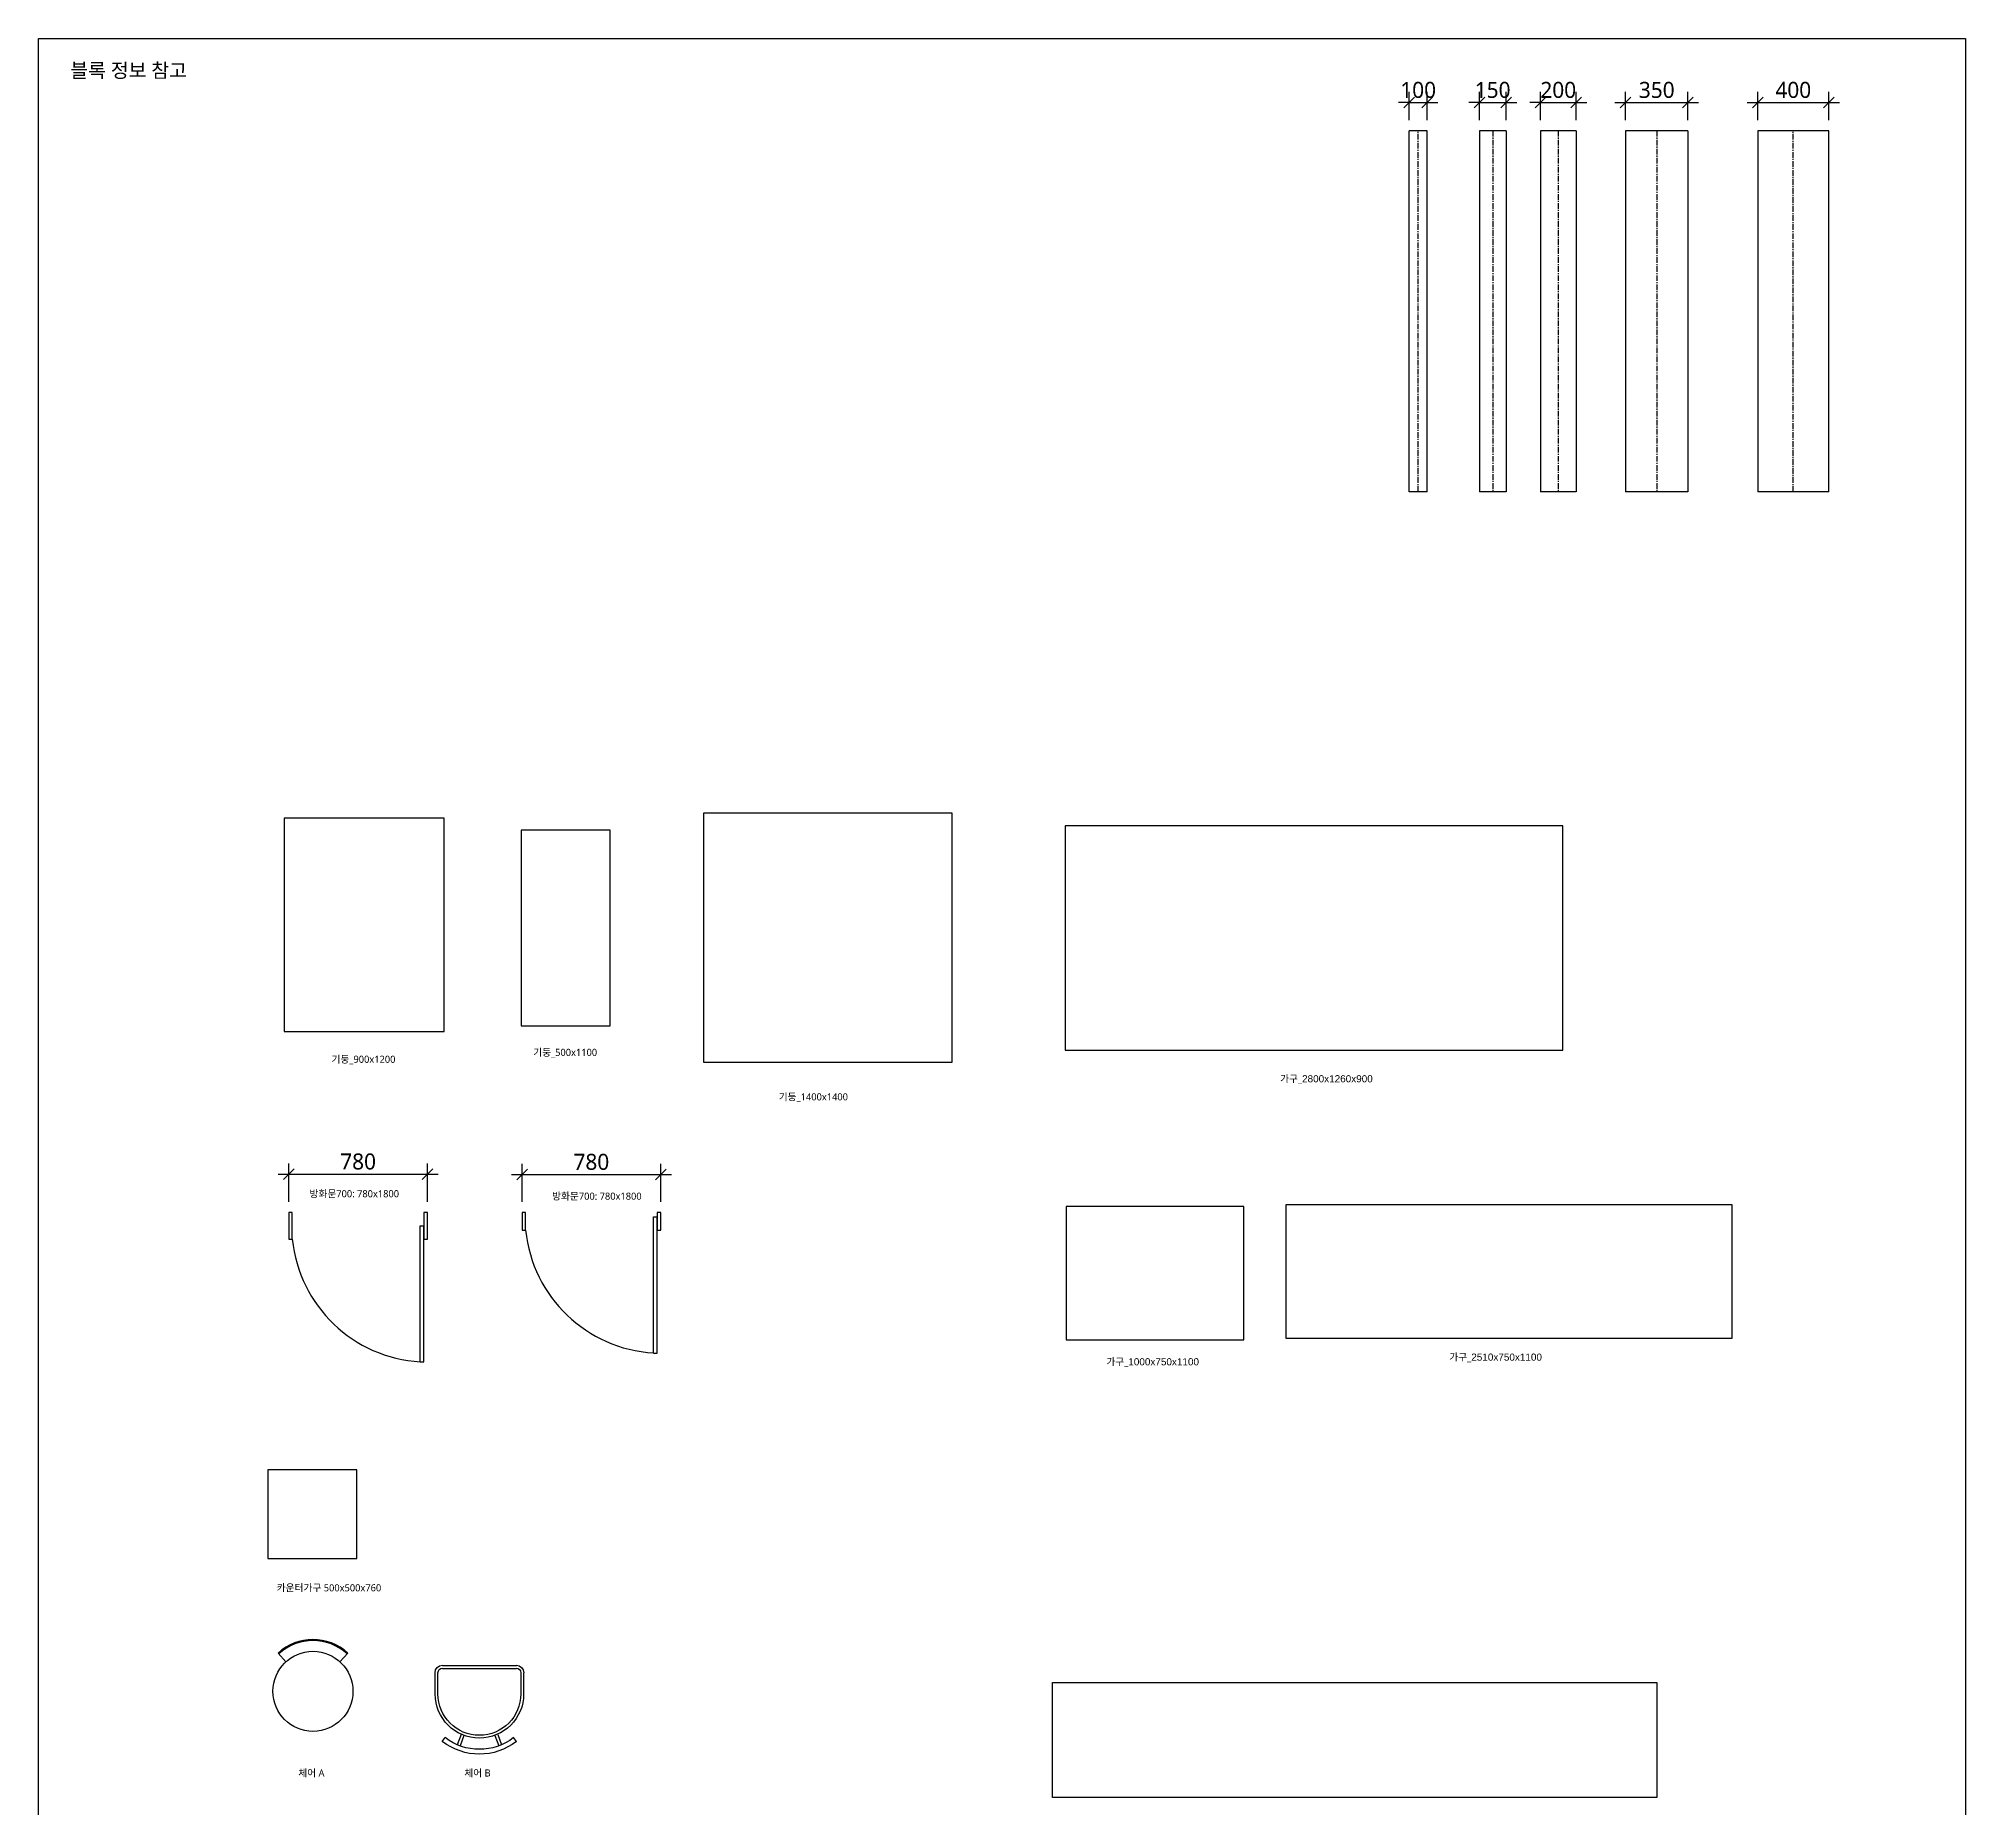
# Model space of a CAD drawing. Header units: millimetres. Extents: x -478 to 33337, y 121 to 24449.
# Drawn here: x -478 to 10362, y 8997 to 18950 of the extents above; entities that cross this region are included whole.
import ezdxf

# ---------------------------------------------------------------- set-up
doc = ezdxf.new("R2010")
doc.units = ezdxf.units.MM
doc.linetypes.add('CENTER', pattern=[50.8, 31.75, -6.35, 6.35, -6.35])
doc.layers.get('Defpoints').update_dxf_attribs({"color": 1})
for name, color, linetype in [('I_FUR-F', 6, 'Continuous'), ('Legend', 7, 'Continuous'), ('WALL 100 CENTERLINE', 202, 'CENTER'), ('WALL 150 CENTERLINE', 3, 'CENTER'), ('WALL 200 CENTERLINE', 3, 'CENTER'), ('WALL 350 CENTERLINE', 212, 'CENTER'), ('WALL 400 CENTERLINE', 222, 'CENTER'), ('wall_100', 3, 'Continuous'), ('wall_150', 3, 'Continuous'), ('wall_200', 6, 'Continuous'), ('wall_350', 6, 'Continuous'), ('wall_400', 2, 'Continuous'), ('기둥_1400x1400', 6, 'Continuous'), ('기둥_500x1100', 6, 'Continuous'), ('기둥_900x1200', 6, 'Continuous'), ('방화문 780x1800', 6, 'Continuous'), ('카운터가구', 6, 'Continuous')]:
    doc.layers.add(name, color=color, linetype=linetype)
doc.styles.add('맑은고딕_보통', font='malgun.ttf')
doc.dimstyles.new('L-60', dxfattribs={"dimscale": 60, "dimtxt": 1.5, "dimasz": 1, "dimexe": 1, "dimexo": 1, "dimgap": 0.4, "dimtad": 1, "dimdec": 0, "dimrnd": 0.05, "dimdsep": 46, "dimlunit": 6, "dimtxsty": '맑은고딕_보통', "dimblk": 'OBLIQUE', "dimcen": 2.5, "dimdle": 1, "dimclrd": 1, "dimclre": 1, "dimclrt": 3, "dimadec": 0, "dimazin": 0, "dimtfac": 1, "dimtdec": 0, "dimtix": 1, "dimtmove": 2, "dimatfit": 3, "dimldrblk": 'DOT', "dimfxl": 1, "dimlwd": -1, "dimlwe": -1, "dimarcsym": 0})

# ---------------------------------------------------------------- blocks, each defined once
blk = doc.blocks.new('*U82')
at = {"layer": '방화문 780x1800', "ltscale": 400}
for p, q in [((20, 765), (20, 0)), ((40, 765), (20, 765))]:
    blk.add_line(p, q, dxfattribs=at)
blk.add_lwpolyline([(40, 765), (40, 0), (20, 0)], dxfattribs=at)
for points in [[(20, 75), (0, 75), (0, -75), (20, -75)], [(780, 75), (760, 75), (760, -75), (780, -75)]]:
    blk.add_lwpolyline(points, close=True, dxfattribs=at)
at = {"layer": '방화문 780x1800', "color": 1}
blk.add_arc((-6, -4), 770, 5.8882, 86.5717, dxfattribs=at)
blk = doc.blocks.new('방화문 780x1800-2')
at = {"layer": '방화문 780x1800', "ltscale": 400}
for p, q in [((20, 740), (20, -25)), ((40, 740), (20, 740))]:
    blk.add_line(p, q, dxfattribs=at)
blk.add_lwpolyline([(40, 740), (40, -25), (20, -25)], dxfattribs=at)
for points in [[(20, 50), (0, 50), (0, -50), (20, -50)], [(780, 50), (760, 50), (760, -50), (780, -50)]]:
    blk.add_lwpolyline(points, close=True, dxfattribs=at)
at = {"layer": '방화문 780x1800', "color": 1}
blk.add_arc((-6, -29), 770, 5.8882, 86.5717, dxfattribs=at)
blk = doc.blocks.new('_Oblique')
at = {"color": 0, "linetype": 'ByBlock', "lineweight": -2}
blk.add_line((-0.5, -0.5), (0.5, 0.5), dxfattribs=at)
blk = doc.blocks.new('*D85')
at = {"layer": 'Defpoints', "color": 0, "transparency": 16777216}
for p in [(1710, 12564), (930, 12349), (1710, 12349)]:
    blk.add_point(p, dxfattribs=at)
at = {"layer": '카운터가구', "color": 1, "transparency": 16777216}
for p, q in [((930, 12409), (930, 12624)), ((1710, 12409), (1710, 12624)), ((870, 12564), (1770, 12564))]:
    blk.add_line(p, q, dxfattribs=at)
at = {"layer": '카운터가구', "color": 1, "transparency": 16777216, "xscale": 60, "yscale": 60, "zscale": 60, "rotation": 180}
blk.add_blockref('_Oblique', (930, 12564), dxfattribs=at)
at = {"layer": '카운터가구', "color": 1, "transparency": 16777216, "xscale": 60, "yscale": 60, "zscale": 60}
blk.add_blockref('_Oblique', (1710, 12564), dxfattribs=at)
at = {"layer": '카운터가구', "color": 3, "transparency": 16777216, "insert": (1320, 12635), "char_height": 90, "attachment_point": 5, "style": '맑은고딕_보통'}
blk.add_mtext('780', dxfattribs=at)
blk = doc.blocks.new('_Dot')
at = {"color": 0, "linetype": 'ByBlock', "lineweight": -2}
blk.add_line((-0.5, 0), (-1, 0), dxfattribs=at)
at = {"color": 0, "linetype": 'ByBlock', "const_width": 0.5}
blk.add_lwpolyline([(-0.25, 0, 1), (0.25, 0, 1)], format="xyb", close=True, dxfattribs=at)
blk = doc.blocks.new('*D86')
at = {"layer": 'Defpoints', "color": 0, "transparency": 16777216}
for p in [(3022, 12562), (2242, 12349), (3022, 12349)]:
    blk.add_point(p, dxfattribs=at)
at = {"layer": '카운터가구', "color": 1, "transparency": 16777216}
for p, q in [((2242, 12409), (2242, 12622)), ((3022, 12409), (3022, 12622)), ((2182, 12562), (3082, 12562))]:
    blk.add_line(p, q, dxfattribs=at)
at = {"layer": '카운터가구', "color": 1, "transparency": 16777216, "xscale": 60, "yscale": 60, "zscale": 60, "rotation": 180}
blk.add_blockref('_Oblique', (2242, 12562), dxfattribs=at)
at = {"layer": '카운터가구', "color": 1, "transparency": 16777216, "xscale": 60, "yscale": 60, "zscale": 60}
blk.add_blockref('_Oblique', (3022, 12562), dxfattribs=at)
at = {"layer": '카운터가구', "color": 3, "transparency": 16777216, "insert": (2632, 12633), "char_height": 90, "attachment_point": 5, "style": '맑은고딕_보통'}
blk.add_mtext('780', dxfattribs=at)
blk = doc.blocks.new('카운터가구 500x500x760')
at = {"layer": '카운터가구'}
blk.add_lwpolyline([(-250, -250), (250, -250), (250, 250), (-250, 250)], close=True, dxfattribs=at)
blk = doc.blocks.new('*U108')
at = {"layer": '카운터가구'}
for p, q in [((-196, 214), (-152, 166)), ((196, 214), (152, 166))]:
    blk.add_line(p, q, dxfattribs=at)
blk.add_circle((0, 0), 225, dxfattribs=at)
for radius in [291, 285]:
    blk.add_arc((0, 0), radius, 47.5124, 132.4876, dxfattribs=at)
blk = doc.blocks.new('*U109')
at = {"layer": 'I_FUR-F'}
for p, q in [((-249, 119), (-249, 0)), ((208, 160), (-208, 160)), ((249, 0), (249, 119))]:
    blk.add_line(p, q, dxfattribs=at)
at = {"layer": 'I_FUR-F', "color": 8}
for p, q in [((-233, 119), (-233, 0)), ((208, 143), (-208, 143)), ((233, 0), (233, 119))]:
    blk.add_line(p, q, dxfattribs=at)
at = {"layer": 'I_FUR-F'}
for centre, radius, start, end in [((-208, 119), 41.6, 90, 180), ((208, 119), 41.6, 0, 90), ((0, 0), 249, 180, 0), ((0, 0), 339, 232.0259, 307.9741), ((0, 0), 312, 232.0259, 307.9741)]:
    blk.add_arc(centre, radius, start, end, dxfattribs=at)
at = {"layer": 'I_FUR-F', "color": 8}
for centre, radius, start, end in [((-208, 119), 24.9, 90, 180), ((208, 119), 24.9, 0, 90), ((0, 0), 233, 180, 0)]:
    blk.add_arc(centre, radius, start, end, dxfattribs=at)
at = {"layer": '카운터가구'}
for p, q in [((-209, -268), (-192, -246)), ((-103, -228), (-125, -286)), ((-87, -234), (-109, -292)), ((87, -234), (109, -292)), ((103, -228), (125, -286)), ((209, -268), (192, -246))]:
    blk.add_line(p, q, dxfattribs=at)
blk = doc.blocks.new('*D87')
at = {"layer": 'Defpoints', "color": 0, "transparency": 16777216}
for p in [(7333, 18590), (7233, 18431), (7333, 18431)]:
    blk.add_point(p, dxfattribs=at)
at = {"layer": '카운터가구', "color": 1, "transparency": 16777216}
for p, q in [((7233, 18491), (7233, 18650)), ((7333, 18491), (7333, 18650)), ((7233, 18590), (7173, 18590)), ((7233, 18590), (7333, 18590)), ((7333, 18590), (7393, 18590))]:
    blk.add_line(p, q, dxfattribs=at)
at = {"layer": '카운터가구', "color": 1, "transparency": 16777216, "xscale": 60, "yscale": 60, "zscale": 60}
blk.add_blockref('_Oblique', (7233, 18590), dxfattribs=at)
at = {"layer": '카운터가구', "color": 1, "transparency": 16777216, "xscale": 60, "yscale": 60, "zscale": 60, "rotation": 180}
blk.add_blockref('_Oblique', (7333, 18590), dxfattribs=at)
at = {"layer": '카운터가구', "color": 3, "transparency": 16777216, "insert": (7283, 18661), "char_height": 90, "attachment_point": 5, "style": '맑은고딕_보통'}
blk.add_mtext('100', dxfattribs=at)
blk = doc.blocks.new('*D88')
at = {"layer": 'Defpoints', "color": 0, "transparency": 16777216}
for p in [(7777, 18590), (7627, 18431), (7777, 18431)]:
    blk.add_point(p, dxfattribs=at)
at = {"layer": '카운터가구', "color": 1, "transparency": 16777216}
for p, q in [((7627, 18491), (7627, 18650)), ((7777, 18491), (7777, 18650)), ((7627, 18590), (7567, 18590)), ((7627, 18590), (7777, 18590)), ((7777, 18590), (7837, 18590))]:
    blk.add_line(p, q, dxfattribs=at)
at = {"layer": '카운터가구', "color": 1, "transparency": 16777216, "xscale": 60, "yscale": 60, "zscale": 60}
blk.add_blockref('_Oblique', (7627, 18590), dxfattribs=at)
at = {"layer": '카운터가구', "color": 1, "transparency": 16777216, "xscale": 60, "yscale": 60, "zscale": 60, "rotation": 180}
blk.add_blockref('_Oblique', (7777, 18590), dxfattribs=at)
at = {"layer": '카운터가구', "color": 3, "transparency": 16777216, "insert": (7702, 18661), "char_height": 90, "attachment_point": 5, "style": '맑은고딕_보통'}
blk.add_mtext('150', dxfattribs=at)
blk = doc.blocks.new('*D89')
at = {"layer": 'Defpoints', "color": 0, "transparency": 16777216}
for p in [(8171, 18590), (7971, 18431), (8171, 18431)]:
    blk.add_point(p, dxfattribs=at)
at = {"layer": '카운터가구', "color": 1, "transparency": 16777216}
for p, q in [((7971, 18491), (7971, 18650)), ((8171, 18491), (8171, 18650)), ((7971, 18590), (7911, 18590)), ((7971, 18590), (8171, 18590)), ((8171, 18590), (8231, 18590))]:
    blk.add_line(p, q, dxfattribs=at)
at = {"layer": '카운터가구', "color": 1, "transparency": 16777216, "xscale": 60, "yscale": 60, "zscale": 60}
blk.add_blockref('_Oblique', (7971, 18590), dxfattribs=at)
at = {"layer": '카운터가구', "color": 1, "transparency": 16777216, "xscale": 60, "yscale": 60, "zscale": 60, "rotation": 180}
blk.add_blockref('_Oblique', (8171, 18590), dxfattribs=at)
at = {"layer": '카운터가구', "color": 3, "transparency": 16777216, "insert": (8071, 18661), "char_height": 90, "attachment_point": 5, "style": '맑은고딕_보통'}
blk.add_mtext('200', dxfattribs=at)
blk = doc.blocks.new('*D90')
at = {"layer": 'Defpoints', "color": 0, "transparency": 16777216}
for p in [(8800, 18590), (8450, 18431), (8800, 18431)]:
    blk.add_point(p, dxfattribs=at)
at = {"layer": '카운터가구', "color": 1, "transparency": 16777216}
for p, q in [((8450, 18491), (8450, 18650)), ((8800, 18491), (8800, 18650)), ((8390, 18590), (8860, 18590))]:
    blk.add_line(p, q, dxfattribs=at)
at = {"layer": '카운터가구', "color": 1, "transparency": 16777216, "xscale": 60, "yscale": 60, "zscale": 60, "rotation": 180}
blk.add_blockref('_Oblique', (8450, 18590), dxfattribs=at)
at = {"layer": '카운터가구', "color": 1, "transparency": 16777216, "xscale": 60, "yscale": 60, "zscale": 60}
blk.add_blockref('_Oblique', (8800, 18590), dxfattribs=at)
at = {"layer": '카운터가구', "color": 3, "transparency": 16777216, "insert": (8625, 18661), "char_height": 90, "attachment_point": 5, "style": '맑은고딕_보통'}
blk.add_mtext('350', dxfattribs=at)
blk = doc.blocks.new('*D91')
at = {"layer": 'Defpoints', "color": 0, "transparency": 16777216}
for p in [(9593, 18590), (9193, 18431), (9593, 18431)]:
    blk.add_point(p, dxfattribs=at)
at = {"layer": '카운터가구', "color": 1, "transparency": 16777216}
for p, q in [((9193, 18491), (9193, 18650)), ((9593, 18491), (9593, 18650)), ((9133, 18590), (9653, 18590))]:
    blk.add_line(p, q, dxfattribs=at)
at = {"layer": '카운터가구', "color": 1, "transparency": 16777216, "xscale": 60, "yscale": 60, "zscale": 60, "rotation": 180}
blk.add_blockref('_Oblique', (9193, 18590), dxfattribs=at)
at = {"layer": '카운터가구', "color": 1, "transparency": 16777216, "xscale": 60, "yscale": 60, "zscale": 60}
blk.add_blockref('_Oblique', (9593, 18590), dxfattribs=at)
at = {"layer": '카운터가구', "color": 3, "transparency": 16777216, "insert": (9393, 18661), "char_height": 90, "attachment_point": 5, "style": '맑은고딕_보통'}
blk.add_mtext('400', dxfattribs=at)
blk = doc.blocks.new('가구_2800x1260x900')
at = {"layer": '카운터가구'}
blk.add_lwpolyline([(-1400, -630), (1400, -630), (1400, 630), (-1400, 630)], close=True, dxfattribs=at)
blk = doc.blocks.new('가구_1000x750x1100')
at = {"layer": '카운터가구'}
blk.add_lwpolyline([(-500, 375), (-500, -375), (500, -375), (500, 375)], close=True, dxfattribs=at)
blk = doc.blocks.new('*U94')
at = {"layer": '카운터가구'}
blk.add_lwpolyline([(-1700, 324), (1700, 324), (1700, -322), (-1700, -322)], close=True, dxfattribs=at)
blk = doc.blocks.new('가구_2510x750x1100')
at = {"layer": '카운터가구'}
blk.add_lwpolyline([(-1255, 375), (-1255, -375), (1255, -375), (1255, 375)], close=True, dxfattribs=at)
blk = doc.blocks.new('기둥_500x1100')
at = {"layer": '기둥_500x1100'}
blk.add_lwpolyline([(250, -550), (250, 550), (-250, 550), (-250, -550)], close=True, dxfattribs=at)
blk = doc.blocks.new('기둥_1400x1400')
at = {"layer": '기둥_1400x1400'}
blk.add_lwpolyline([(-700, -700), (700, -700), (700, 700), (-700, 700)], close=True, dxfattribs=at)
blk = doc.blocks.new('기둥_900x1200')
at = {"layer": '기둥_900x1200'}
blk.add_lwpolyline([(450, 600), (-450, 600), (-450, -600), (450, -600)], close=True, dxfattribs=at)

msp = doc.modelspace()

# ---------------------------------------------------------------- linework, layer by layer
at = {"layer": 'Legend'}
msp.add_lwpolyline([(-477.7, 18950.3), (10361.5, 18950.3), (10361.5, 121.3), (-477.7, 121.3)], close=True, dxfattribs=at)
at = {"layer": 'WALL 100 CENTERLINE'}
msp.add_line((7282.8, 16400.8), (7282.8, 18431.5), dxfattribs=at)
at = {"layer": 'WALL 150 CENTERLINE'}
msp.add_line((7702.4, 18431.5), (7702.4, 16400.8), dxfattribs=at)
at = {"layer": 'WALL 200 CENTERLINE'}
msp.add_line((8070.9, 18431.5), (8070.9, 16400.8), dxfattribs=at)
at = {"layer": 'WALL 350 CENTERLINE'}
msp.add_line((8624.8, 18431.5), (8624.8, 16400.8), dxfattribs=at)
at = {"layer": 'WALL 400 CENTERLINE'}
msp.add_line((9392.7, 16400.8), (9392.7, 18431.5), dxfattribs=at)
at = {"layer": 'wall_100'}
for p, q in [((7232.8, 16400.8), (7232.8, 18431.5)), ((7332.8, 18431.5), (7232.8, 18431.5)), ((7332.8, 16400.8), (7332.8, 18431.5)), ((7332.8, 16400.8), (7232.8, 16400.8))]:
    msp.add_line(p, q, dxfattribs=at)
at = {"layer": 'wall_150'}
for p, q in [((7627.4, 18431.5), (7627.4, 16400.8)), ((7777.4, 18431.5), (7627.4, 18431.5)), ((7777.4, 18431.5), (7777.4, 16400.8)), ((7777.4, 16400.8), (7627.4, 16400.8))]:
    msp.add_line(p, q, dxfattribs=at)
at = {"layer": 'wall_200'}
for p, q in [((7970.9, 18431.5), (7970.9, 16400.8)), ((8170.9, 18431.5), (7970.9, 18431.5)), ((8170.9, 18431.5), (8170.9, 16400.8)), ((8170.9, 16400.8), (7970.9, 16400.8))]:
    msp.add_line(p, q, dxfattribs=at)
at = {"layer": 'wall_350'}
for p, q in [((8449.8, 18431.5), (8449.8, 16400.8)), ((8799.8, 18431.5), (8449.8, 18431.5)), ((8799.8, 18431.5), (8799.8, 16400.8)), ((8799.8, 16400.8), (8449.8, 16400.8))]:
    msp.add_line(p, q, dxfattribs=at)
at = {"layer": 'wall_400'}
for p, q in [((9192.7, 18431.5), (9192.7, 16400.8)), ((9592.7, 18431.5), (9192.7, 18431.5)), ((9592.7, 16400.8), (9592.7, 18431.5)), ((9592.7, 16400.8), (9192.7, 16400.8))]:
    msp.add_line(p, q, dxfattribs=at)

# ---------------------------------------------------------------- block references
at = {"layer": '방화문 780x1800'}
for name, p, rotation in [('*U82', (1709.6, 12273.6), 180), ('방화문 780x1800-2', (3022.2, 12298.5), 179.9999999999994)]:
    msp.add_blockref(name, p, dxfattribs=dict(at, rotation=rotation))
at = {"layer": '카운터가구'}
for name, p in [('기둥_900x1200', (1354.6, 13966.9)), ('기둥_1400x1400', (3961.9, 13894.5)), ('기둥_500x1100', (2487.3, 13948.9)), ('가구_2800x1260x900', (6697.2, 13892.2)), ('가구_1000x750x1100', (5803.1, 12007.3)), ('가구_2510x750x1100', (7793.6, 12016.4)), ('카운터가구 500x500x760', (1062.7, 10652.1)), ('*U108', (1065.9, 9656.1)), ('*U94', (6925.5, 9381.1))]:
    msp.add_blockref(name, p, dxfattribs=at)
at = {"layer": '카운터가구', "xscale": -1}
msp.add_blockref('*U109', (2002.2, 9641.9), dxfattribs=at)

# ---------------------------------------------------------------- texts
at = {"attachment_point": 1, "style": '맑은고딕_보통'}
for s, insert, char_height in [('블록 정보 참고', (-299.1, 18811), 80), ('기둥_900x1200', (1170.2, 13230.4), 40), ('기둥_500x1100', (2304.8, 13269.1), 40), ('가구_{\\fArial|b0|i0|c0|p34;2800x1260x900}', (6506.3, 13120.9), 40), ('기둥_1400x1400', (3685.9, 13019), 40), ('방화문700: 780x1800', (1046.6, 12474.3), 40), ('방화문700: 780x1800', (2411.1, 12460.5), 40), ('가구_{\\fArial|b0|i0|c0|p34;1000x750x1100}', (5528.9, 11529.4), 40), ('가구_{\\fArial|b0|i0|c0|p34;2510x750x1100}', (7458.1, 11555.5), 40), ('체어 A', (983.5, 9216.9), 40), ('체어 B', (1917.4, 9216.9), 40)]:
    msp.add_mtext(s, dxfattribs=dict(at, insert=insert, char_height=char_height))
at = {"insert": (862.2, 10258.2), "char_height": 40, "width": 1100.229, "attachment_point": 1, "style": '맑은고딕_보통'}
msp.add_mtext('카운터가구 500x500x760', dxfattribs=at)

# ---------------------------------------------------------------- dimensions: what is measured, and where the dimension line sits
at = {"layer": '카운터가구'}
for base, p1, p2, picture, middle in [((7332.8, 18590.3), (7232.8, 18431.5), (7332.8, 18431.5), '*D87', (7282.8, 18661.1)), ((7777.4, 18590.3), (7627.4, 18431.5), (7777.4, 18431.5), '*D88', (7702.4, 18661.1)), ((8170.9, 18590.3), (7970.9, 18431.5), (8170.9, 18431.5), '*D89', (8070.9, 18660.8)), ((8799.8, 18590.3), (8449.8, 18431.5), (8799.8, 18431.5), '*D90', (8624.8, 18660.8)), ((9592.7, 18590.3), (9192.7, 18431.5), (9592.7, 18431.5), '*D91', (9392.7, 18660.8)), ((1709.6, 12564.3), (929.6, 12348.6), (1709.6, 12348.6), '*D85', (1319.6, 12634.8)), ((3022.2, 12562.3), (2242.2, 12348.5), (3022.2, 12348.5), '*D86', (2632.2, 12632.8))]:
    dim = msp.add_linear_dim(base=base, p1=p1, p2=p2, dimstyle='L-60', dxfattribs=at)
    dim.commit()
    dim.dimension.update_dxf_attribs({"geometry": picture, "text_midpoint": middle})

doc.saveas('drawing.dxf')
